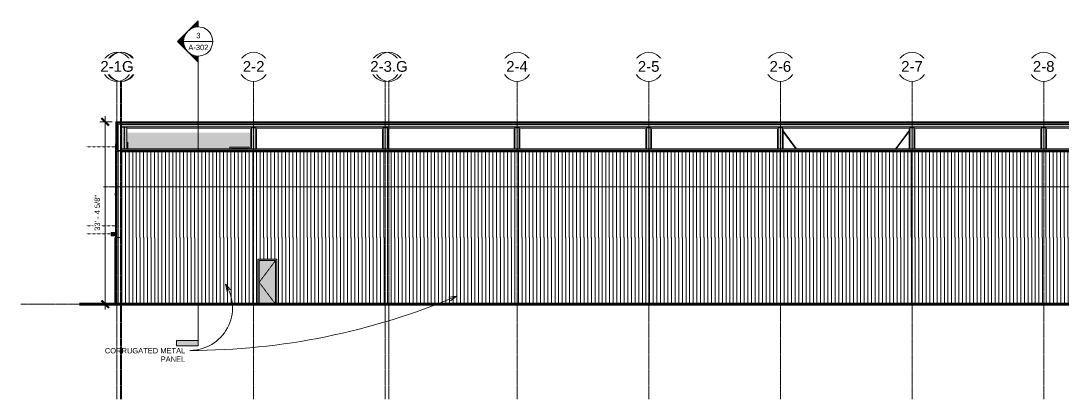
# Model space of a CAD drawing. Header units: inches. Extents: x 20426 to 36845, y -248 to 750.
# Drawn here: x 32132 to 34421, y -209 to 622 of the extents above; entities that cross this region are included whole.
import ezdxf

# ---------------------------------------------------------------- set-up
doc = ezdxf.new("R2010")
doc.units = ezdxf.units.IN
doc.header["$MEASUREMENT"] = 0
for name, pattern in [('Dash', [0.25, 0.125, -0.125]), ('Dash 1_16_', [0.12499999999999999, 0.06249999999999999, -0.06249999999999999]), ('Grid Line 1_2_', [0.8749999999999999, 0.4999999999999999, -0.125, 0.125, -0.125]), ('Grid Line 1_2__2_', [0.8749999999999999, 0.4999999999999999, -0.125, 0.125, -0.125]), ('Hidden 1_8_', [0.1875, 0.125, -0.06249999999999999])]:
    doc.linetypes.add(name, pattern=pattern)
for name, color, linetype, lineweight in [('A-ANNO-DIMS', 211, 'Continuous', 9), ('A-ANNO-DIMS-128', 211, 'Continuous', 9), ('A-CLNG', 13, 'Continuous', 13), ('A-DETL', 90, 'Continuous', 9), ('A-DOOR', 31, 'Continuous', 13), ('A-DOOR-FRAM', 31, 'Continuous', 9), ('A-FLOR-LEVL', 51, 'Continuous', 9), ('A-GLAZ-CWMG', 51, 'Continuous', 9), ('A-ROOF', 132, 'Continuous', 13), ('A-ROOF-OTLN', 132, 'Continuous', 9), ('A-WALL', 113, 'Continuous', 13), ('A-WALL-PATT', 111, 'Continuous', 13), ('C-TOPO', 7, 'Continuous', 9), ('G-ANNO-SYMB', 111, 'Continuous', 9), ('G-ANNO-TEXT', 231, 'Continuous', 9), ('I-WALL', 2, 'Continuous', 13), ('L-SITE-WALL', 31, 'Continuous', 13), ('S-BEAM', 12, 'Continuous', 9), ('S-COLS', 52, 'Continuous', 9), ('S-GRID', 1, 'Continuous', 9), ('S-GRID-IDEN', 1, 'Continuous', 9)]:
    doc.layers.add(name, color=color, linetype=linetype, lineweight=lineweight)
doc.styles.add('Arial', font='arial.ttf', dxfattribs={"height": 15.73652694610777})
doc.styles.add('Arial_1', font='arial.ttf', dxfattribs={"height": 23.60479041916165})
doc.styles.add('Arial_2', font='arial.ttf', dxfattribs={"height": 11.80239520958083})
doc.dimstyles.new('Linear_-_3_32__Arial', dxfattribs={"dimscale": 12, "dimtxt": 12, "dimasz": 1.333333333333333, "dimexe": 1, "dimexo": 0.6666666666666667, "dimgap": 0.6666666666666666, "dimtad": 1, "dimdec": 4, "dimrnd": 0.0625, "dimzin": 1, "dimdsep": 46, "dimlunit": 4, "dimtxsty": 'Arial_2', "dimblk1": 'OBLIQUE', "dimblk2": 'OBLIQUE', "dimsah": 1, "dimcen": 0.09, "dimdle": 1, "dimazin": 0, "dimtfac": 1, "dimtdec": 4, "dimtix": 1, "dimtmove": 0, "dimatfit": 3, "dimfxl": 1, "dimtvp": 1, "dimtfill": 1, "dimfrac": 2, "dimtolj": 1, "dimtzin": 0, "dimarcsym": 2})
pattern_1 = [(90, (-84902.284, 0), (-8, 4.898587196589413e-16), [])]

# ---------------------------------------------------------------- blocks, each defined once
blk = doc.blocks.new('Level - Level Head - Circle-2773-Elevation - North')
at = {"layer": 'A-FLOR-LEVL'}
h = blk.add_hatch(color=256, dxfattribs=at)
edge = h.paths.add_edge_path(flags=0)
edge.add_line((-21795.45903089392, 4.830187748665108e-14), (-21811.45903089392, 4.8301877486651e-14))
edge.add_arc((-21795.45903089392, -9.9202480670584e-16), 15.99999999999997, 90.00000000000028, 180.0000000000003, ccw=False)
edge.add_line((-21795.45903089392, 15.99999999999999), (-21795.45903089392, 4.796163466380676e-14))
h = blk.add_hatch(color=256, dxfattribs=at)
edge = h.paths.add_edge_path(flags=0)
edge.add_line((-21795.45903089392, -15.99999999999999), (-21795.45903089392, -7.105427357601002e-14))
edge.add_line((-21795.45903089392, -7.19424519957101e-14), (-21779.45903089392, -7.19424519957101e-14))
edge.add_arc((-21795.45903089392, 0), 15.99999999999998, 269.99999999999994, 359.9999999999998, ccw=False)
at = {"layer": 'A-FLOR-LEVL', "color": 250}
blk.add_circle((-21795.45903089392, 0), 16, dxfattribs=at)
blk = doc.blocks.new('Locker Rooms and Restrooms_rvt-4-Elevation - North')
at = {"layer": 'A-FLOR-LEVL', "insert": (-21826.59262521911, 19.89153892956541), "char_height": 15.73652694610777, "width": 84.67199999999993, "attachment_point": 3, "line_spacing_factor": 0.9385317878468563, "style": 'Arial', "bg_fill": 3, "box_fill_scale": 1.25, "bg_fill_color": 0, "bg_fill_transparency": 0}
blk.add_mtext('Level 1', dxfattribs=at)
at = {"layer": 'A-FLOR-LEVL', "insert": (-21825.80866622772, -4.150170506727912), "char_height": 15.73652694610777, "width": 66.62399999999994, "attachment_point": 3, "line_spacing_factor": 0.9385317878468563, "style": 'Arial', "bg_fill": 3, "box_fill_scale": 1.25, "bg_fill_color": 0, "bg_fill_transparency": 0}
blk.add_mtext('0\' - 0"', dxfattribs=at)
at = {"layer": 'A-FLOR-LEVL', "linetype": 'Grid Line 1_2__2_'}
blk.add_line((-26492.82365464565, 0), (-21811.45903089392, 0), dxfattribs=at)
at = {"color": 10, "lineweight": 5}
blk.add_blockref('Level - Level Head - Circle-2773-Elevation - North', (0, 0), dxfattribs=at)
blk = doc.blocks.new('Girt_C - 8_D-1253504-Elevation - North')
at = {"layer": 'S-BEAM'}
for points in [[(-26271.3902253536, 389.6742519199256), (-22783.87110035359, 389.6742519199254), (-22783.87110035359, 394.6134589171821), (-26271.3902253536, 394.6134589171823)], [(-22783.87110035359, 389.4867519199254), (-22783.87110035359, 389.6741579425932), (-24705.03963080031, 389.6742519199256), (-26271.3902253536, 389.6742519199256), (-26271.3902253536, 389.4867519199256), (-22787.05213080032, 389.4867519199254)]]:
    blk.add_hatch(color=256, dxfattribs=at).paths.add_polyline_path(points, flags=0)
blk.add_line((-26271.3902253536, 389.4867519199256), (-22783.87110035359, 389.4867519199254), dxfattribs=at)
blk = doc.blocks.new('Rectangular Mullion - Profile_Polycarbonate_Upper and left-1149837-Elevation - North')
at = {"layer": 'A-GLAZ-CWMG'}
for points in [[(-22787.05213080032, 395.4014589171825), (-22783.87110035359, 395.4014589171825), (-22783.87110035359, 398.2354589171825), (-26280.2682253536, 398.2354589171825), (-26280.2682253536, 395.4014589171825), (-22804.33129746698, 395.4014589171825)], [(-22787.05213080032, 394.8634589171824), (-22783.87110035359, 394.8634589171824), (-22783.87110035359, 395.4014589171825), (-26271.3902253536, 395.4014589171825), (-26271.3902253536, 394.8634589171824), (-22804.33129746698, 394.8634589171824)], [(-22783.87110035359, 394.6134589171823), (-22783.87110035359, 394.8634589171824), (-26271.3902253536, 394.8634589171824), (-26271.3902253536, 394.6134589171823), (-22787.05213080032, 394.6134589171823)]]:
    blk.add_hatch(color=256, dxfattribs=at).paths.add_polyline_path(points, flags=0)
for p, q in [((-26280.2682253536, 395.4014589171817), (-26280.2682253536, 398.2354589171818)), ((-26280.2682253536, 398.2354589171818), (-22783.87110035359, 398.2354589171818)), ((-26280.2682253536, 395.4014589171817), (-22783.87110035359, 395.4014589171817)), ((-26271.3902253536, 394.8634589171818), (-22783.87110035359, 394.8634589171818)), ((-26271.3902253536, 394.6134589171818), (-22783.87110035359, 394.6134589171818)), ((-22783.87110035359, 398.2354589171818), (-22783.87110035359, 395.4014589171817)), ((-22783.87110035359, 394.8634589171818), (-22783.87110035359, 394.6134589171818))]:
    blk.add_line(p, q, dxfattribs=at)
blk = doc.blocks.new('Rectangular Mullion - Profile_Polycarbonate_Lower-1149838-Elevation - North')
at = {"layer": 'A-GLAZ-CWMG'}
for points in [[(-22787.05213080032, 336.187858960872), (-22783.87110035359, 336.187858960872), (-22783.87110035359, 337.6438589608723), (-26280.2682253536, 337.6438589608723), (-26280.2682253536, 336.187858960872), (-22795.69171413365, 336.187858960872)], [(-22787.05213080032, 338.1818589608717), (-22783.87110035359, 338.1818589608717), (-22783.87110035359, 338.4318589608721), (-26271.39022535361, 338.4318589608721), (-26271.39022535361, 338.1818589608717), (-22795.69171413365, 338.1818589608717)], [(-22787.05213080032, 337.6438589608723), (-22783.87110035359, 337.6438589608723), (-22783.87110035359, 338.1818589608717), (-26271.39022535361, 338.1818589608717), (-26271.39022535361, 337.6438589608723), (-22795.69171413365, 337.6438589608723)]]:
    blk.add_hatch(color=256, dxfattribs=at).paths.add_polyline_path(points, flags=0)
for p, q in [((-26280.2682253536, 336.1878589608713), (-26280.2682253536, 337.6438589608713)), ((-22783.87110035359, 337.6438589608713), (-26280.2682253536, 337.6438589608713)), ((-22783.87110035359, 336.1878589608713), (-26280.2682253536, 336.1878589608713)), ((-22783.87110035359, 338.4318589608713), (-26271.3902253536, 338.4318589608713)), ((-22783.87110035359, 338.1818589608713), (-26271.3902253536, 338.1818589608713)), ((-22783.87110035359, 338.4318589608713), (-22783.87110035359, 338.1818589608713)), ((-22783.87110035359, 337.6438589608713), (-22783.87110035359, 336.1878589608713))]:
    blk.add_line(p, q, dxfattribs=at)
blk = doc.blocks.new('Rectangular Mullion - Profile_Polycarbonate_right-1189993-Elevation - North')
at = {"layer": 'A-GLAZ-CWMG'}
blk.add_hatch(color=256, dxfattribs=at).paths.add_polyline_path([(-26281.0562253536, 336.1878589608719), (-26281.0562253536, 398.2354589171825), (-26283.8902253536, 398.2354589171825), (-26283.8902253536, 336.1878589608719)], flags=0)
for p, q in [((-26283.8902253536, 398.2354589171818), (-26281.0562253536, 398.2354589171818)), ((-26283.8902253536, 336.1878589608713), (-26283.8902253536, 398.2354589171818)), ((-26281.0562253536, 336.1878589608713), (-26281.0562253536, 398.2354589171818)), ((-26281.0562253536, 336.1878589608713), (-26283.8902253536, 336.1878589608713))]:
    blk.add_line(p, q, dxfattribs=at)
blk = doc.blocks.new('Rectangular Mullion - Exterior 2_ x 4_5_-1135294-Elevation - North')
at = {"layer": 'A-GLAZ-CWMG'}
blk.add_hatch(color=256, dxfattribs=at).paths.add_polyline_path([(-26286.01522535375, 0), (-26284.87510035347, 0), (-26284.87510035347, 2.000000000000227), (-26286.01522535375, 2.000000000000227)], flags=0)
for p, q in [((-26284.87510035347, 2), (-26286.01522535375, 2)), ((-26286.01522535375, 2), (-26286.01522535375, 0))]:
    blk.add_line(p, q, dxfattribs=at)
blk = doc.blocks.new('Rectangular Mullion - Exterior 2_ x 4_5_-1142341-Elevation - North')
at = {"layer": 'A-GLAZ-CWMG'}
blk.add_hatch(color=256, dxfattribs=at).paths.add_polyline_path([(-26286.01522535375, 96.99999999999999), (-26284.87510035347, 96.99999999999999), (-26284.87510035347, 143.5), (-26286.01522535375, 143.5), (-26286.01522535375, 115.5513681408868)], flags=0)
for p, q in [((-26286.01522535375, 143.5), (-26284.87510035347, 143.5)), ((-26286.01522535375, 96.99999999999999), (-26286.01522535375, 143.5))]:
    blk.add_line(p, q, dxfattribs=at)
blk = doc.blocks.new('Rectangular Mullion - Exterior 2_ x 4_5_-1142342-Elevation - North')
at = {"layer": 'A-GLAZ-CWMG'}
blk.add_hatch(color=256, dxfattribs=at).paths.add_polyline_path([(-26284.87510035347, 1.999999999999438), (-26284.87510035347, 96.99999999999999), (-26286.01522535375, 96.99999999999999), (-26286.01522535375, 1.999999999999438)], flags=0)
for p, q in [((-26286.01522535375, 2.000000000000003), (-26286.01522535375, 96.99999999999999)), ((-26284.87510035347, 2.000000000000003), (-26286.01522535375, 2.000000000000003))]:
    blk.add_line(p, q, dxfattribs=at)
blk = doc.blocks.new('Rectangular Mullion - Exterior 2_ x 4_5_-1135297-Elevation - North')
at = {"layer": 'A-GLAZ-CWMG'}
blk.add_hatch(color=256, dxfattribs=at).paths.add_polyline_path([(-26286.01522535375, 143.4999999999997), (-26284.87510035347, 143.4999999999997), (-26284.87510035347, 145.5), (-26286.01522535375, 145.5), (-26286.01522535375, 144.8443681408871)], flags=0)
for p, q in [((-26284.87510035347, 145.5), (-26286.01522535375, 145.5)), ((-26286.01522535375, 145.5), (-26286.01522535375, 143.5)), ((-26286.01522535375, 143.5), (-26284.87510035347, 143.5))]:
    blk.add_line(p, q, dxfattribs=at)
blk = doc.blocks.new('Single-Flush - 36_ x 84_-1318930-Elevation - North')
at = {"layer": 'A-DOOR'}
blk.add_hatch(color=256, dxfattribs=at).paths.add_polyline_path([(-25994.47649402129, 341.5445907073606), (-25994.02108472865, 341.5445907073606), (-25994.02108472865, 342.0000000000006), (-26030.02108472865, 342.0000000000006), (-26030.02108472865, 341.5445907073606), (-26000.97713080032, 341.5445907073606)], flags=0)
at = {"layer": 'A-DOOR-FRAM', "lineweight": 13}
blk.add_hatch(color=256, dxfattribs=at).paths.add_polyline_path([(-25991.02108472865, 341.5445907073606), (-25991.02108472865, 345.0000000000003), (-26033.02108472865, 345.0000000000003), (-26033.02108472865, 341.5445907073606), (-26030.02108472865, 341.5445907073606), (-26030.02108472865, 342.0000000000006), (-25994.02108472865, 342.0000000000006), (-25994.00482011105, 341.5445907073606)], flags=0)
at = {"layer": 'A-DOOR', "linetype": 'Dash 1_16_', "lineweight": 9}
blk.add_line((-26030.02108472865, 341.9999999999999), (-26029.63073390638, 341.5445907073595), dxfattribs=at)
at = {"layer": 'A-DOOR-FRAM'}
for p, q in [((-26033.02108472865, 344.9999999999999), (-26033.02108472865, 341.5445907073596)), ((-25991.02108472865, 344.9999999999999), (-26033.02108472865, 344.9999999999999)), ((-25991.02108472865, 341.5445907073596), (-25991.02108472865, 344.9999999999999)), ((-26030.02108472865, 341.5445907073595), (-26030.02108472865, 342.0000000000001)), ((-26030.02108472865, 342.0000000000001), (-25994.02108472865, 342.0000000000001)), ((-25994.02108472865, 342.0000000000001), (-25994.02108472865, 341.5445907073595))]:
    blk.add_line(p, q, dxfattribs=at)
blk = doc.blocks.new('Rectangular Mullion - Profile_Polycarbonate_right-1189761-Elevation - North')
at = {"layer": 'A-GLAZ-CWMG'}
blk.add_hatch(color=256, dxfattribs=at).paths.add_polyline_path([(-26283.89022535361, 8.526512829121201e-14), (-26283.89022535363, 352.2636612649248), (-26284.87510035347, 352.2636612649248), (-26284.87510035347, 8.526512829121201e-14)], flags=0)
for p in [(-26283.89022535362, 352.2636612649241), (-26284.87510035347, 0)]:
    blk.add_line(p, (-26284.87510035347, 352.2636612649241), dxfattribs=at)
blk = doc.blocks.new('columns and girder2 - one-1334686-Elevation - North')
at = {"layer": 'S-BEAM'}
for points in [[(-25686.39022535361, 341.5445907073604), (-25686.39022535361, 389.2887182207725), (-25696.39022535361, 389.2887182207728), (-25696.39022535361, 341.5445907073604), (-25689.95213080032, 341.5445907073604)], [(-25689.95213080032, 387.5628242584764), (-25686.39022535361, 387.5628242584764), (-25686.39022535361, 389.0631507943086), (-25696.39022535361, 389.063150794309), (-25696.39022535361, 387.5628242584764)]]:
    blk.add_hatch(color=256, dxfattribs=at).paths.add_polyline_path(points, flags=0)
h = blk.add_hatch(color=256, dxfattribs=at)
h.paths.add_polyline_path([(-25696.39022535361, 341.5445907073604), (-25696.39022535361, 384.5820238288476), (-25697.39022535361, 384.5820238288476), (-25697.39022535361, 341.5445907073604)], flags=0)
h.paths.add_polyline_path([(-25686.3902253536, 341.5445907073604), (-25685.39022535361, 341.5445907073604), (-25685.39022535361, 384.5820238288476), (-25686.3902253536, 384.5820238288476), (-25686.3902253536, 349.8953681408872)], flags=0)
for p, q in [((-25686.3902253536, 389.2887182207721), (-25696.39022535361, 389.2887182207723)), ((-25696.39022535361, 389.2887182207723), (-25696.39022535361, 341.5445907073595)), ((-25686.3902253536, 389.2887182207721), (-25686.3902253536, 341.5445907073597)), ((-25697.39022535361, 341.5445907073596), (-25697.39022535361, 384.5820238288469)), ((-25696.39022535361, 387.5628242584763), (-25696.39022535361, 389.0631507943083)), ((-25686.39022535361, 389.0631507943082), (-25696.39022535361, 389.0631507943083)), ((-25696.39022535361, 387.5628242584763), (-25686.39022535361, 387.5628242584762)), ((-25686.39022535361, 389.0631507943082), (-25686.39022535361, 387.5628242584762)), ((-25685.39022535361, 384.5820238288468), (-25685.39022535361, 341.5445907073595))]:
    blk.add_line(p, q, dxfattribs=at)
blk = doc.blocks.new('columns and girder2 - one-V79-Elevation - North')
at = {"layer": 'S-BEAM'}
for points in [[(-24817.89022535361, 341.5445907073604), (-24817.89022535361, 389.2887182207725), (-24827.89022535361, 389.2887182207725), (-24827.89022535361, 341.5445907073604), (-24825.99379746699, 341.5445907073604)], [(-24817.89022535361, 387.5628242584761), (-24817.89022535361, 389.0631507943079), (-24827.89022535361, 389.0631507943079), (-24827.89022535361, 387.5628242584764), (-24825.99379746699, 387.5628242584764)]]:
    blk.add_hatch(color=256, dxfattribs=at).paths.add_polyline_path(points, flags=0)
h = blk.add_hatch(color=256, dxfattribs=at)
h.paths.add_polyline_path([(-24827.89022535361, 341.5445907073604), (-24827.89022535361, 384.5820238288476), (-24828.89022535361, 384.5820238288476), (-24828.89022535361, 341.5445907073604)], flags=0)
h.paths.add_polyline_path([(-24817.8902253536, 341.5445907073604), (-24816.89022535361, 341.5445907073604), (-24816.89022535361, 379.7438909966415), (-24817.8902253536, 381.0878008968102), (-24817.8902253536, 349.8953681408872)], flags=0)
h.paths.add_polyline_path([(-24816.89022535361, 381.4187480864457), (-24816.89022535361, 384.5820238288476), (-24817.8902253536, 384.5820238288476), (-24817.8902253536, 382.7626665164672), (-24817.35421413365, 382.0423111592693)], flags=0)
for p, q in [((-24817.8902253536, 389.2887182207718), (-24827.89022535361, 389.288718220772)), ((-24827.89022535361, 389.288718220772), (-24827.89022535361, 341.5445907073596)), ((-24817.8902253536, 389.2887182207718), (-24817.8902253536, 341.5445907073595)), ((-24828.89022535361, 341.5445907073597), (-24828.89022535361, 384.5820238288471)), ((-24827.89022535361, 387.5628242584759), (-24827.89022535361, 389.0631507943079)), ((-24817.89022535361, 389.0631507943078), (-24827.89022535361, 389.0631507943079)), ((-24827.89022535361, 387.5628242584759), (-24817.89022535361, 387.5628242584758)), ((-24817.89022535361, 389.0631507943078), (-24817.89022535361, 387.5628242584758)), ((-24816.89022535361, 384.5820238288475), (-24816.89022535361, 381.4166520163866)), ((-24816.89022535361, 379.7438909966417), (-24816.89022535361, 341.5445907073596))]:
    blk.add_line(p, q, dxfattribs=at)
blk = doc.blocks.new('columns and girder2 - one-V80-Elevation - North')
at = {"layer": 'S-BEAM'}
for points in [[(-24528.3902253536, 341.5445907073604), (-24528.3902253536, 389.2887182207725), (-24538.3902253536, 389.2887182207725), (-24538.3902253536, 341.5445907073604), (-24532.24796413365, 341.5445907073604)], [(-24532.24796413365, 387.5628242584761), (-24528.3902253536, 387.5628242584761), (-24528.3902253536, 389.0631507943079), (-24538.3902253536, 389.0631507943079), (-24538.3902253536, 387.5628242584764)]]:
    blk.add_hatch(color=256, dxfattribs=at).paths.add_polyline_path(points, flags=0)
h = blk.add_hatch(color=256, dxfattribs=at)
h.paths.add_polyline_path([(-24538.3902253536, 341.5445907073604), (-24538.3902253536, 381.5061210007775), (-24539.39022535361, 380.1622058860009), (-24539.39022535361, 341.5445907073604)], flags=0)
h.paths.add_polyline_path([(-24528.3902253536, 341.5445907073604), (-24527.39022535361, 341.5445907073604), (-24527.39022535361, 384.5820238288476), (-24528.3902253536, 384.5820238288476), (-24528.3902253536, 349.8953681408872)], flags=0)
h.paths.add_polyline_path([(-24539.39022535361, 381.8371249598099), (-24538.3902253536, 383.1810381752283), (-24538.3902253536, 384.5820238288469), (-24539.39022535361, 384.5820238288469), (-24539.39022535361, 382.7378017232178)], flags=0)
for p, q in [((-24528.3902253536, 389.2887182207718), (-24538.3902253536, 389.288718220772)), ((-24538.3902253536, 389.288718220772), (-24538.3902253536, 341.5445907073596)), ((-24528.3902253536, 389.2887182207718), (-24528.3902253536, 341.5445907073598)), ((-24539.39022535361, 381.8371249598097), (-24539.39022535361, 384.5820238288469)), ((-24539.39022535361, 341.5445907073597), (-24539.39022535361, 380.163979034348)), ((-24538.3902253536, 387.5628242584759), (-24538.3902253536, 389.0631507943079)), ((-24528.3902253536, 389.0631507943078), (-24538.3902253536, 389.0631507943079)), ((-24538.3902253536, 387.5628242584759), (-24528.3902253536, 387.5628242584758)), ((-24528.3902253536, 389.0631507943078), (-24528.3902253536, 387.5628242584758)), ((-24527.39022535361, 384.5820238288475), (-24527.39022535361, 341.54459070736))]:
    blk.add_line(p, q, dxfattribs=at)
blk = doc.blocks.new('Single-Flush - 36_ x 96_-1048073-Elevation - North')
at = {"layer": 'A-DOOR'}
blk.add_hatch(color=256, dxfattribs=at).paths.add_polyline_path([(-25968.76522535359, 0), (-25932.76522535359, 0), (-25932.76522535359, 95.99999999999999), (-25968.76522535359, 95.99999999999999), (-25968.76522535359, 60.0000000000034)], flags=0)
at = {"layer": 'A-DOOR-FRAM', "lineweight": 13}
blk.add_hatch(color=256, dxfattribs=at).paths.add_polyline_path([(-25971.76522535359, 0), (-25968.76522535359, 0), (-25968.76522535359, 96.00000000000033), (-25932.76522535359, 96.00000000000033), (-25932.76522535359, 0), (-25929.76522535359, 0), (-25929.76522535359, 98.99999999999999), (-25971.76522535359, 98.99999999999999), (-25971.76522535359, 76.49403480755358)], flags=0)
at = {"layer": 'A-DOOR', "linetype": 'Dash 1_16_', "lineweight": 9}
for p in [(-25932.76522535359, 95.99999999999997), (-25932.76522535359, -1.773666454062932e-15)]:
    blk.add_line(p, (-25968.76522535359, 47.99999999999998), dxfattribs=at)
at = {"layer": 'A-DOOR-FRAM'}
for p, q in [((-25929.76522535359, 98.99999999999994), (-25971.76522535359, 98.99999999999994)), ((-25971.76522535359, 98.99999999999994), (-25971.76522535359, 0)), ((-25968.76522535359, 0), (-25968.76522535359, 96.00000000000007)), ((-25968.76522535359, 96.00000000000007), (-25932.76522535359, 96.00000000000007)), ((-25932.76522535359, 96.00000000000007), (-25932.76522535359, 0)), ((-25929.76522535359, 0), (-25929.76522535359, 98.99999999999994))]:
    blk.add_line(p, q, dxfattribs=at)
blk = doc.blocks.new('Girt_Z - 10_D-V83-Elevation - North')
at = {"layer": 'S-BEAM'}
for points in [[(-22795.69171413365, 341.460804596394), (-22795.36413637889, 341.460804596394), (-22795.36413637889, 341.54459070736), (-26271.39022535361, 341.5445907073598), (-26271.39022535361, 341.4608045963942), (-22804.33129746698, 341.460804596394)], [(-24566.80629746698, 341.0114975999842), (-22795.36413637889, 341.0114975999847), (-22795.36413637889, 341.460804596394), (-26271.39022535361, 341.4608045963942), (-26271.39022535361, 341.0114975999842), (-24584.08546413365, 341.0114975999842)], [(-26271.39022535361, 338.4318589608716), (-22795.36413637889, 338.4318589608715), (-22795.36413637889, 341.0114975999847), (-26271.39022535361, 341.0114975999842), (-26271.39022535361, 340.1310348075539)], [(-24566.80629746698, 335.0000000000002), (-22795.3641363789, 334.9999999999999), (-22795.3641363789, 336.1878589608717), (-26271.3902253536, 336.1878589608718), (-26271.3902253536, 335.0000000000001), (-24584.08546413364, 335.0000000000002)]]:
    blk.add_hatch(color=256, dxfattribs=at).paths.add_polyline_path(points, flags=0)
for p, q in [((-22795.3641363789, 341.54459070736), (-26271.3902253536, 341.5445907073598)), ((-22795.3641363789, 341.4608045963939), (-26271.3902253536, 341.4608045963938)), ((-22795.36413637889, 341.0114975999845), (-26271.3902253536, 341.0114975999844)), ((-22795.3641363789, 341.54459070736), (-22795.3641363789, 341.4608045963939)), ((-22795.3641363789, 341.4608045963939), (-22795.36413637889, 341.0114975999845)), ((-22795.36413637889, 341.0114975999845), (-22795.36413637889, 338.4318589608716)), ((-22795.3641363789, 336.1878589608717), (-22795.3641363789, 335.0000000000003))]:
    blk.add_line(p, q, dxfattribs=at)
blk = doc.blocks.new('Girt_C - 8_D-1253533-Elevation - North')
at = {"layer": 'S-BEAM'}
blk.add_line((-26281.44491285344, 389.6572768908853), (-26281.44491285344, 389.3382514314723), dxfattribs=at)
blk = doc.blocks.new('Round Bar - 1_-1262143-Elevation - North')
at = {"layer": 'S-BEAM'}
for points in [[(-24569.28735803685, 341.5445907073623), (-24568.73811396696, 341.544590707362), (-24538.3902253536, 382.3424423890461), (-24538.3902253536, 383.1810381752294), (-24569.33338319279, 341.5445907073622), (-24569.29812397855, 341.544590707362)], [(-24568.12538485447, 341.5445907073619), (-24538.3902253536, 381.562683500264), (-24538.3902253536, 382.329548095521), (-24568.6668704553, 341.544590707362), (-24568.13293159391, 341.5445907073622)]]:
    blk.add_hatch(color=256, dxfattribs=at).paths.add_polyline_path(points, flags=0)
for p, q in [((-24538.3902253536, 383.1811516498352), (-24569.37178803367, 341.5445907073614)), ((-24568.12532199777, 341.5445907073614), (-24538.3902253536, 381.5060082878676))]:
    blk.add_line(p, q, dxfattribs=at)
blk = doc.blocks.new('Round Bar - 1_-1262172-Elevation - North')
at = {"layer": 'S-BEAM'}
for points in [[(-24787.22015275987, 341.5445907073611), (-24817.89022535361, 382.7008522493709), (-24817.8902253536, 381.9112001230717), (-24787.78192306006, 341.5445907073618), (-24787.22997468236, 341.5445907073617)], [(-24788.38940256013, 341.5445907073617), (-24787.85362743374, 341.5445907073617), (-24817.8902253536, 381.8974841947787), (-24817.8902253536, 381.0878008968114), (-24788.39897057781, 341.5445907073617)]]:
    blk.add_hatch(color=256, dxfattribs=at).paths.add_polyline_path(points, flags=0)
for p, q in [((-24787.21995336702, 341.5445907073612), (-24817.89022535361, 382.7628036773798)), ((-24817.89022535361, 381.0876603154142), (-24788.46641940294, 341.5445907073615))]:
    blk.add_line(p, q, dxfattribs=at)
blk = doc.blocks.new('W-Wide Flange-Column - B1_I-1279778-Elevation - North')
at = {"layer": 'S-COLS', "linetype": 'Hidden 1_8_'}
for p, q in [((-26265.54647535337, 388.6152271536218), (-26265.54647535337, 341.5445907073596)), ((-26265.23397535337, 341.5445907073596), (-26265.23397535337, 388.6152271536218))]:
    blk.add_line(p, q, dxfattribs=at)
blk = doc.blocks.new('Grid - Grid Head - Circle-14747-Elevation - North')
at = {"layer": 'S-GRID-IDEN'}
blk.add_circle((-23085.89022535335, 521.4930141065113), 32, dxfattribs=at)
blk = doc.blocks.new('Section - 3_32_ x 3_8_-18514-Elevation - North')
at = {"layer": 'G-ANNO-SYMB'}
blk.add_hatch(color=256, dxfattribs=at).paths.add_polyline_path([(-24196.83531034084, -79.66080684492701), (-24148.83531034084, -79.66080684492745), (-24148.83531034084, -91.66080684492744), (-24196.83531034084, -91.660806844927)], flags=0)
for p, q in [((-24196.83531034084, -79.66080684492701), (-24196.83531034084, -91.660806844927)), ((-24148.83531034084, -79.66080684492745), (-24196.83531034084, -79.66080684492701)), ((-24148.83531034084, -91.66080684492744), (-24148.83531034084, -79.66080684492745)), ((-24196.83531034084, -91.660806844927), (-24148.83531034084, -91.66080684492744))]:
    blk.add_line(p, q, dxfattribs=at)
blk = doc.blocks.new('Section - Section Head - Filled-1526-Elevation - North')
at = {"layer": 'G-ANNO-SYMB'}
h = blk.add_hatch(color=256, dxfattribs=at)
edge = h.paths.add_edge_path(flags=0)
edge.add_arc((-24148.83531034084, 577.1570754422743), 32.04164745461809, 89.99999999999989, 132.0783950246204, ccw=False)
edge.add_line((-24148.83531034084, 609.1987228968924), (-24148.83531034084, 622.4119094382131))
edge.add_line((-24148.83531034084, 622.4119094382131), (-24170.30791748303, 600.9393022960306))
h = blk.add_hatch(color=256, dxfattribs=at)
edge = h.paths.add_edge_path(flags=0)
edge.add_line((-24171.46272733882, 599.7844924402436), (-24194.09014433678, 577.1570754422743))
edge.add_line((-24194.09014433678, 577.1570754422743), (-24180.83531034085, 577.1570754422743))
edge.add_arc((-24148.83531034084, 577.1570754422739), 32.0000000000054, 135.0000000000002, 179.9999999999997, ccw=False)
h = blk.add_hatch(color=256, dxfattribs=at)
edge = h.paths.add_edge_path(flags=0)
edge.add_arc((-24148.83531034084, 577.1570754422743), 32.00000000000011, 180.0000000000003, 224.9999999999985, ccw=False)
edge.add_line((-24180.83531034085, 577.1570754422743), (-24194.09014433678, 577.1570754422743))
edge.add_line((-24194.09014433678, 577.1570754422743), (-24171.46272733882, 554.5296584443048))
h = blk.add_hatch(color=256, dxfattribs=at)
edge = h.paths.add_edge_path(flags=0)
edge.add_line((-24170.30791748303, 553.3748485885178), (-24148.83531034084, 531.902241446335))
edge.add_line((-24148.83531034084, 531.902241446335), (-24148.83531034084, 545.1154279876557))
edge.add_arc((-24148.83531034084, 577.157075442274), 32.04164745461582, 227.9216049753741, 270, ccw=False)
for p, q in [((-24194.09014433678, 577.1570754422743), (-24148.83531034084, 622.4119094382131)), ((-24170.30791748303, 600.9393022960306), (-24148.83531034084, 622.4119094382131)), ((-24148.83531034084, 609.1570754422742), (-24148.83531034084, 622.4119094382131)), ((-24148.83531034084, 622.4119094382131), (-24148.83531034084, 609.1987228968924)), ((-24194.09014433678, 577.1570754422743), (-24171.46272733882, 599.7844924402436)), ((-24194.09014433678, 577.1570754422743), (-24148.83531034084, 531.9022414463352)), ((-24180.83531034085, 577.1570754422743), (-24194.09014433678, 577.1570754422743)), ((-24171.46272733882, 554.5296584443048), (-24194.09014433678, 577.1570754422743)), ((-24194.09014433678, 577.1570754422743), (-24180.83531034085, 577.1570754422743)), ((-24148.83531034084, 531.902241446335), (-24170.30791748303, 553.3748485885178)), ((-24148.83531034084, 545.1570754422742), (-24148.83531034084, 531.9022414463352)), ((-24148.83531034084, 545.1154279876557), (-24148.83531034084, 531.902241446335))]:
    blk.add_line(p, q, dxfattribs=at)
for centre, radius, start, end in [((-24148.83531034084, 577.1570754422742), 32, 89.9999999999999, 269.9999999999995), ((-24148.83531034084, 577.1570754422739), 32.0000000000054, 134.9999999999999, 179.9999999999994), ((-24148.83531034084, 577.1570754422743), 32.04164745461809, 89.99999999999959, 132.07839502462), ((-24148.83531034084, 577.1570754422742), 32, 269.9999999999996, 90), ((-24148.83531034084, 577.1570754422743), 32.00000000000011, 179.9999999999999, 224.9999999999981), ((-24148.83531034084, 577.157075442274), 32.04164745461582, 227.9216049753737, 269.9999999999996)]:
    blk.add_arc(centre, radius, start, end, dxfattribs=at)
blk = doc.blocks.new('DIMBLOCK6-Elevation - North')
at = {"layer": 'A-ANNO-DIMS-128'}
for p, q in [((32317.27330124733, -12), (32317.27330124733, 412.6497643039023)), ((32332.75399825788, 400.6497643039023), (32305.27330124733, 400.6497643039023)), ((32317.27330124733, 400.6497643039023), (32332.75399825788, 400.6497643039023)), ((32313.95959274834, 0), (32329.27330124733, 0)), ((32317.27330124733, 0), (32313.95959274834, 0))]:
    blk.add_line(p, q, dxfattribs=at)
at = {"layer": 'A-ANNO-DIMS-128', "lineweight": 50}
for p, q in [((32317.27330124733, 400.6497643039023), (32309.27330124733, 408.6497643039023)), ((32317.27330124733, 400.6497643039023), (32325.27330124733, 392.6497643039023)), ((32317.27330124733, 0), (32309.27330124733, 8.000000000000005)), ((32317.27330124733, 0), (32325.27330124733, -8.000000000000005))]:
    blk.add_line(p, q, dxfattribs=at)
at = {"layer": 'A-ANNO-DIMS-128', "color": 0, "insert": (32293.96321373006, 161.1864206134896), "char_height": 11.80239520958084, "width": 93.93230769230769, "attachment_point": 1, "rotation": 90, "line_spacing_factor": 0.9385317878468563, "style": 'Arial_2', "bg_fill": 3, "box_fill_scale": 1.25, "bg_fill_color": 0, "bg_fill_transparency": 0}
blk.add_mtext('33\' - 4 5/8"', dxfattribs=at)
blk = doc.blocks.new('_Oblique')
at = {"color": 0, "linetype": 'ByBlock', "lineweight": -2}
blk.add_line((-0.5, -0.5), (0.5, 0.5), dxfattribs=at)

msp = doc.modelspace()

# ---------------------------------------------------------------- hatches: boundary and pattern name
at = {"layer": 'A-ROOF', "lineweight": 5}
for points in [[(34126.95459281118, 398.6480289456586), (35846.50499825791, 398.6480289456586), (35846.50499825791, 400.6497643039031), (32340.75399825787, 400.6497643039031), (32340.75399825787, 398.6480289456586), (34057.83792614451, 398.6480289456586)], [(32339.76912325803, 155.3281216114061), (32339.76912325803, 157.3298569696468), (32330.25399824903, 157.3298569696441), (32330.25399824903, 155.3281216114061)], [(32339.76912325803, 151.7265591114019), (32339.76912325803, 155.3281216114027), (32330.25399824903, 155.3281216114003), (32330.25399824902, 151.7265591114019), (32338.56084281118, 151.7265591114019)]]:
    msp.add_hatch(color=256, dxfattribs=at).paths.add_polyline_path(points, flags=0)
at = {"layer": 'A-ROOF'}
msp.add_hatch(color=256, dxfattribs=at).paths.add_polyline_path([(34403.42125947785, 398.2354589171825), (35844.3789982579, 398.2354589171825), (35844.3789982579, 398.6368131204903), (32353.25399825789, 398.5917862649347), (32353.25399825789, 398.2354589171825), (34334.30459281118, 398.2354589171825)], flags=0)
at = {"layer": 'A-ROOF-OTLN', "lineweight": 5}
msp.add_hatch(color=256, dxfattribs=at).paths.add_polyline_path([(32338.56084281118, 150.2282944696458), (32339.76912325803, 150.2282944696458), (32339.76912325803, 151.7265591114019), (32330.25399824902, 151.7265591114019), (32330.25399824902, 150.2282944696458)], flags=0)
at = {"layer": 'A-WALL', "lineweight": 5}
for points in [[(32338.4856924316, 239.4558058261749), (32339.00399825778, 239.9741116523528), (32339.00399825777, 243.4341387421723), (32339.76912325803, 243.3971421631787), (32339.76912325803, 243.4566260116601), (32338.94149825778, 243.5000000000026), (32338.94149825778, 240.0000000000024), (32338.44149825777, 239.499999999998)], [(32339.76912325803, 240.0000000000024), (32339.71236170393, 242.6876794211156), (32339.50399825774, 242.6876794211156), (32339.50399825774, 240.0000000000024)], [(32339.50399825774, 239.5000000000062), (32339.76912325803, 239.5000000000062), (32339.76912325803, 240.0000000000024), (32339.50399825774, 240.0000000000024)], [(32339.76912325803, 239.4558058261841), (32339.76912325803, 239.5000000000062), (32339.50399825774, 239.4558058261841)]]:
    msp.add_hatch(color=256, dxfattribs=at).paths.add_polyline_path(points, flags=0)
h = msp.add_hatch(color=256, dxfattribs=at)
h.paths.add_polyline_path([(32339.76912325803, 242.6876794211156), (32339.76912325803, 243.394040240035), (32339.50399825774, 243.4079348525323), (32339.50399825774, 242.6876794211156), (32339.71236170393, 242.6876794211156)], flags=0)
h.paths.add_polyline_path([(32339.76912325803, 243.4566260116597), (32339.76912325803, 243.5000000000026), (32339.50399825774, 243.4705206241574)], flags=0)
at = {"layer": 'A-WALL-PATT', "lineweight": 9}
h = msp.add_hatch(dxfattribs=at)
h.set_pattern_fill('FP_43', color=256, style=0, pattern_type=2)
h.set_pattern_definition(pattern_1)
h.paths.add_polyline_path([(32347.20042614451, 146.2500000002039), (32353.25399825789, 146.2500000002039), (32353.25399825789, 336.1878589608719), (32344.3759982579, 336.1878589608719), (32344.3759982579, 337.6438589608721), (32353.25399825789, 337.6438589608721), (32353.25399825789, 395.4014589171825), (32344.3759982579, 395.4014589171825), (32344.3759982579, 398.2354589171825), (32353.25399825789, 398.2354589171825), (32353.25399825789, 398.5917862649347), (32340.75399825787, 398.5917862649347), (32340.75399825787, 398.2354589171825), (32343.5879982579, 398.2354589171825), (32343.5879982579, 336.1878589608719), (32340.75399825788, 336.1878589608719), (32340.75399825789, 146.2500000002039)], flags=0)
h = msp.add_hatch(dxfattribs=at)
h.set_pattern_fill('FP_43', color=256, style=0, pattern_type=2)
h.set_pattern_definition(pattern_1)
h.paths.add_polyline_path([(32353.25399825789, 146.2500000002039), (35830.75399825789, 146.2500000002039), (35830.75399825789, 187.1445272975573), (35831.19149825918, 187.1262981308367), (35831.19149825918, 188.001731970401), (35844.3789982579, 187.4522528037873), (35844.3789982579, 335.0000000000005), (32353.25399825789, 335.0000000000005), (32353.25399825789, 149.7265348075536)], flags=0)
h = msp.add_hatch(dxfattribs=at)
h.set_pattern_fill('FP_44', color=256, style=0, pattern_type=2)
h.set_pattern_definition([(90, (-84901.909, 0), (-8, 4.898587196589413e-16), [])])
h.paths.add_polyline_path([(32340.75399825788, 0), (32643.62899825789, 0), (32643.62899825789, 146.2500000000003), (32340.75399825788, 146.2500000000003), (32340.75399825788, 17.90803480755346)], flags=0)
h = msp.add_hatch(dxfattribs=at)
h.set_pattern_fill('FP_39', color=256, style=0, pattern_type=2)
h.set_pattern_definition([(90, (-84605.659, 0), (-8, 4.898587196589413e-16), [])])
h.paths.add_polyline_path([(32694.8789982579, 0), (35381.40899825774, 0), (35381.40899825774, 95.99999999999999), (35501.40899825774, 95.99999999999999), (35501.40899825774, 0), (35587.12899825789, 0), (35587.12899825789, 144.0000000000003), (35695.1289982579, 144.0000000000003), (35695.1289982579, 0), (35701.8789982579, 0), (35701.8789982579, 98.99999999999999), (35779.8789982579, 98.99999999999999), (35779.8789982579, 0), (35840.75399825782, 0), (35840.75399825782, 146.250000000104), (32643.62899825789, 146.250000000104), (32643.62899825789, 0), (32652.8789982579, 0), (32652.8789982579, 98.99999999999999), (32694.8789982579, 98.99999999999999), (32694.8789982579, 76.49403480755358)], flags=0)
at = {"layer": 'I-WALL', "lineweight": 5}
msp.add_hatch(color=256, dxfattribs=at).paths.add_polyline_path([(32537.27125947784, 341.5445907073606), (32591.62313888285, 341.5445907073606), (32591.62313888285, 345.0000000000003), (32633.62313888285, 345.0000000000003), (32633.62313888285, 341.5445907073606), (32637.75399825788, 341.5445907073606), (32637.75399825788, 376.4986915422635), (32365.25399825812, 376.4986915422635), (32365.25399825812, 341.5445907073606), (32366.8204045081, 341.5445907073606), (32366.8204045081, 355.8294468278429), (32367.2539982581, 355.8294468278429), (32367.2539982581, 341.5445907073606), (32468.15459281118, 341.5445907073606)], flags=0)
at = {"layer": 'S-COLS', "lineweight": 5}
for points in [[(32353.68741486102, 341.5445907073606), (32365.25399825812, 341.5445907073606), (32365.25399825812, 388.6152271536225), (32353.25399825812, 388.6152271536225), (32353.25399825812, 341.5445907073606)], [(32367.2539982581, 341.5445907073606), (32367.2539982581, 355.8294468278429), (32366.8204045081, 355.8294468278429), (32366.8204045081, 341.5445907073606)]]:
    msp.add_hatch(color=256, dxfattribs=at).paths.add_polyline_path(points, flags=0)

# ---------------------------------------------------------------- linework, layer by layer
at = {"layer": 'A-CLNG'}
for p, q in [((32638.7539982579, 386.7799415422654), (32365.25399825813, 386.7799415422654)), ((32928.2539982579, 386.7799415422654), (32648.7539982579, 386.7799415422654)), ((33217.7539982579, 386.7799415422654), (32938.25399825789, 386.7799415422654)), ((33507.2539982579, 386.7799415422654), (33227.7539982579, 386.7799415422654)), ((33796.7539982579, 386.7799415422654), (33517.25399825789, 386.7799415422654)), ((34086.2539982579, 386.7799415422654), (33806.7539982579, 386.7799415422654)), ((34375.7539982579, 386.7799415422654), (34096.2539982579, 386.7799415422654)), ((34665.2539982579, 386.7799415422654), (34385.7539982579, 386.7799415422654))]:
    msp.add_line(p, q, dxfattribs=at)
at = {"layer": 'A-DETL', "linetype": 'Dash'}
for p, q in [((32339.76912325804, 345.997168586605), (32276.15852327158, 345.9971685866048)), ((32339.76912325804, 172.2465247661466), (32276.15852327158, 172.2465247661464)), ((32339.76912325804, 154.5069414328098), (32276.15852327155, 154.5069414328095))]:
    msp.add_line(p, q, dxfattribs=at)
at = {"layer": 'A-FLOR-LEVL', "linetype": 'Grid Line 1_2_'}
for p, q in [((32313.83604530085, 257.9999999999999), (36581.4996109986, 257.9999999999999)), ((32313.83604530085, 0), (36581.4996109986, 0))]:
    msp.add_line(p, q, dxfattribs=at)
at = {"layer": 'A-ROOF'}
for p, q in [((32340.75399825788, 400.6497643039023), (35846.50499825792, 400.6497643039023)), ((32340.75399825788, 400.6497643039023), (32340.75399825788, 398.6480289456583)), ((35846.50499825792, 398.6480289456583), (32340.75399825788, 398.6480289456583)), ((32330.25399824903, 151.7265591114017), (32330.25399824904, 157.3298569696441)), ((32330.25399824904, 157.32985696965), (32339.76912325804, 157.32985696965)), ((32339.76912325804, 155.3281216114059), (32330.25399824904, 155.3281216114059)), ((32330.25399824903, 151.7265591114017), (32339.76912325803, 151.7265591114017))]:
    msp.add_line(p, q, dxfattribs=at)
at = {"layer": 'A-ROOF-OTLN'}
for p, q in [((32330.25399824903, 150.2282944696457), (32330.25399824903, 151.7103209093945)), ((32330.25399824902, 150.2282944696458), (32339.76912325803, 150.2282944696458))]:
    msp.add_line(p, q, dxfattribs=at)
at = {"layer": 'A-WALL'}
for p, q in [((32338.94149825778, 240.0000000000018), (32338.44149825778, 239.4999999999977)), ((32338.44149825778, 239.4999999999977), (32338.4856924316, 239.4558058261747)), ((32338.4856924316, 239.4558058261747), (32339.00399825778, 239.9741116523526)), ((32339.76912325804, 243.4566260116598), (32338.94149825778, 243.5000000000022)), ((32338.94149825778, 243.5000000000022), (32338.94149825778, 240.0000000000018)), ((32339.00399825778, 239.9741116523526), (32339.00399825778, 243.4341387421722)), ((32339.00399825778, 243.4341387421722), (32339.76912325803, 243.3940402400349)), ((32339.50399825775, 243.5000000000022), (32339.76912325804, 243.5000000000022)), ((32339.50399825775, 239.4558058261837), (32339.50399825775, 243.4099619220582)), ((32339.50399825775, 242.6876794211151), (32339.76912325803, 242.6876794211151)), ((32339.50399825775, 240.0000000000022), (32339.76912325803, 240.0000000000022)), ((32339.50399825775, 239.5000000000059), (32339.76912325803, 239.5000000000059)), ((32339.50399825775, 239.4558058261837), (32339.76912325803, 239.4558058261837))]:
    msp.add_line(p, q, dxfattribs=at)
at = {"layer": 'C-TOPO', "lineweight": 70}
msp.add_line((32260.80459281118, 0), (36684.27125947786, 0), dxfattribs=at)
at = {"layer": 'C-TOPO'}
msp.add_line((32260.80459281118, 0), (36684.27125947785, 0), dxfattribs=at)
at = {"layer": 'G-ANNO-SYMB'}
for p, q in [((32489.82726379527, 577.157075442274), (32553.82726379527, 577.157075442274)), ((32521.82726379526, 545.1570754422744), (32521.82726379526, -79.66080684492748))]:
    msp.add_line(p, q, dxfattribs=at)
at = {"layer": 'G-ANNO-TEXT', "color": 145}
for p, q in [((32581.6494280029, 43.84153143189405), (32593.08710349728, 31.85989747259652)), ((32581.6494280029, 43.84153143189405), (32585.56392856163, 27.74629429710307)), ((33089.48277585693, 17.59449095595761), (33073.06745851134, 15.37698571512644)), ((33089.48277585693, 17.59449095595761), (33076.37544664489, 7.466416411578792))]:
    msp.add_line(p, q, dxfattribs=at)
for centre, radius, start, end in [((32503.61689799321, -7.943766641616174), 93.65251110500907, 270.0000000000032, 33.56973594257282), ((32503.61689799321, 1397.870795416014), 1499.467073162639, 269.9999999999994, 292.9990625362862)]:
    msp.add_arc(centre, radius, start, end, dxfattribs=at)
at = {"layer": 'L-SITE-WALL'}
for p, q in [((32340.7539982579, 398.235458917182), (32340.7539982579, 398.5917862649341)), ((32340.75399825788, 398.5917862649341), (32353.2539982579, 398.5917862649341)), ((32353.2539982579, 398.5917862649341), (32353.2539982579, 398.2354589171819)), ((32353.2539982579, 395.401458917182), (32353.2539982579, 337.6438589608715)), ((32340.7539982579, 146.2500000002037), (32340.7539982579, 336.1878589608714)), ((32353.2539982579, 336.1878589608714), (32353.2539982579, 334.9999999999999)), ((35844.3789982579, 334.9999999999999), (32353.2539982579, 334.9999999999999)), ((32353.2539982579, 146.25), (32340.75399825789, 146.25)), ((32340.75399825789, 146.25), (32340.75399825789, 0)), ((32353.2539982579, 146.2500000002037), (32340.7539982579, 146.2500000002037))]:
    msp.add_line(p, q, dxfattribs=at)
at = {"layer": 'S-COLS'}
for p, q in [((32365.25399825813, 388.6152271536218), (32353.25399825813, 388.6152271536218)), ((32365.25399825813, 388.6152271536218), (32365.25399825813, 341.5445907073596)), ((32366.82040450811, 355.8294468278423), (32367.25399825811, 355.8294468278423)), ((32366.82040450811, 341.5445907073595), (32366.82040450811, 355.8294468278423)), ((32367.25399825811, 355.8294468278423), (32367.25399825811, 341.5445907073595))]:
    msp.add_line(p, q, dxfattribs=at)
at = {"layer": 'S-GRID', "linetype": 'Grid Line 1_2_'}
for p, q in [((32643.75399825817, -208.6608068449275), (32643.75399825817, 489.4930141065116)), ((32643.75399825817, -208.6608068449275), (32643.75399825817, 489.4930141065116)), ((32933.25399825817, -208.6608068449275), (32933.25399825817, 489.4930141065116)), ((32933.25399825817, -208.6608068449275), (32933.25399825817, 489.4930141065116)), ((32941.25399825817, -208.6608068449275), (32941.25399825817, 489.4930141065116)), ((33222.75399825817, -208.6608068449275), (33222.75399825817, 489.4930141065116)), ((33222.75399825817, -208.6608068449275), (33222.75399825817, 489.4930141065116)), ((33512.25399825817, -208.6608068449275), (33512.25399825817, 489.4930141065116)), ((33512.25399825817, -208.6608068449275), (33512.25399825817, 489.4930141065116)), ((33801.75399825817, -208.6608068449275), (33801.75399825817, 489.4930141065116)), ((33801.75399825817, -208.6608068449275), (33801.75399825817, 489.4930141065116)), ((34091.25399825814, -208.6608068449275), (34091.25399825814, 489.4930141065116)), ((34091.25399825815, -208.6608068449275), (34091.25399825815, 489.4930141065116)), ((34380.75399825814, -208.6608068449275), (34380.75399825814, 489.4930141065116)), ((34380.75399825815, -208.6608068449275), (34380.75399825815, 489.4930141065116))]:
    msp.add_line(p, q, dxfattribs=at)

# ---------------------------------------------------------------- block references
at = {"layer": 'A-DOOR'}
for name in ['Single-Flush - 36_ x 84_-1318930-Elevation - North', 'Single-Flush - 36_ x 96_-1048073-Elevation - North']:
    msp.add_blockref(name, (58624.6442236115, 0), dxfattribs=at)
at = {"layer": 'A-GLAZ-CWMG'}
for name in ['Rectangular Mullion - Profile_Polycarbonate_right-1189993-Elevation - North', 'Rectangular Mullion - Profile_Polycarbonate_Upper and left-1149837-Elevation - North', 'Rectangular Mullion - Profile_Polycarbonate_right-1189761-Elevation - North', 'Rectangular Mullion - Profile_Polycarbonate_Lower-1149838-Elevation - North', 'Rectangular Mullion - Exterior 2_ x 4_5_-1135297-Elevation - North', 'Rectangular Mullion - Exterior 2_ x 4_5_-1142341-Elevation - North', 'Rectangular Mullion - Exterior 2_ x 4_5_-1142342-Elevation - North', 'Rectangular Mullion - Exterior 2_ x 4_5_-1135294-Elevation - North']:
    msp.add_blockref(name, (58624.6442236115, 0), dxfattribs=at)
at = {"layer": 'G-ANNO-SYMB'}
for name in ['Section - Section Head - Filled-1526-Elevation - North', 'Section - 3_32_ x 3_8_-18514-Elevation - North']:
    msp.add_blockref(name, (56670.66257413613, 0), dxfattribs=at)
at = {"layer": 'S-BEAM'}
for name, p in [('Girt_C - 8_D-1253533-Elevation - North', (58624.6442236115, 0)), ('Girt_C - 8_D-1253504-Elevation - North', (58624.6442236115, 0)), ('columns and girder2 - one-1334686-Elevation - North', (58335.1442236115, 0)), ('columns and girder2 - one-1334686-Elevation - North', (58624.6442236115, 0)), ('columns and girder2 - one-1334686-Elevation - North', (58914.1442236115, 0)), ('columns and girder2 - one-1334686-Elevation - North', (59203.6442236115, 0)), ('columns and girder2 - one-V79-Elevation - North', (58624.6442236115, 0)), ('columns and girder2 - one-V80-Elevation - North', (58624.6442236115, 0)), ('columns and girder2 - one-1334686-Elevation - North', (60072.1442236115, 0)), ('Round Bar - 1_-1262172-Elevation - North', (58624.6442236115, 0)), ('Round Bar - 1_-1262143-Elevation - North', (58624.6442236115, 0)), ('Girt_Z - 10_D-V83-Elevation - North', (58624.6442236115, 0))]:
    msp.add_blockref(name, p, dxfattribs=at)
at = {"layer": 'S-COLS', "linetype": 'Hidden 1_8_'}
msp.add_blockref('W-Wide Flange-Column - B1_I-1279778-Elevation - North', (58624.6442236115, 0), dxfattribs=at)
at = {"layer": 'S-GRID-IDEN'}
for p in [(55429.14422361154, 0), (55729.64422361154, 0), (56019.14422361153, 0), (56308.64422361153, 0), (56598.14422361153, 0), (56887.64422361153, 0), (57177.14422361151, 0), (57466.64422361151, 0)]:
    msp.add_blockref('Grid - Grid Head - Circle-14747-Elevation - North', p, dxfattribs=at)

# ---------------------------------------------------------------- texts
at = {"layer": 'G-ANNO-SYMB', "char_height": 11.80239520958083, "attachment_point": 2, "line_spacing_factor": 0.9385317878468564, "style": 'Arial_2'}
for s, insert, width in [('3', (32522.23709043652, 596.0492415347438), 10.94399999999999), ('A-302', (32522.23709043652, 569.8675826156335), 52.41599999999995)]:
    msp.add_mtext(s, dxfattribs=dict(at, insert=insert, width=width))

# ---------------------------------------------------------------- next in the draw order: texts
at = {"layer": 'G-ANNO-TEXT', "color": 145, "insert": (32493.37689799322, -96.34772869089178), "char_height": 11.80239520958084, "width": 210.0959999999999, "attachment_point": 3, "line_spacing_factor": 0.9385317878468563, "style": 'Arial_2', "bg_fill": 3, "box_fill_scale": 1.25, "bg_fill_color": 0, "bg_fill_transparency": 0}
msp.add_mtext('CORRUGATED METAL\\PPANEL', dxfattribs=at)
at = {"layer": 'S-GRID-IDEN', "char_height": 23.60479041916165, "attachment_point": 2, "line_spacing_factor": 0.9385317878468564, "style": 'Arial_1', "bg_fill": 3, "box_fill_scale": 1.25, "bg_fill_color": 0, "bg_fill_transparency": 0}
for s, insert, width in [('1-1G', (32343.24784672346, 534.075505379755), 87.26399999999992), ('1-2', (32643.74784672347, 534.075505379755), 56.73599999999995), ('1-3', (32933.24784672346, 534.075505379755), 56.73599999999995), ('1-4', (33222.74784672346, 534.075505379755), 56.73599999999995), ('1-5', (33512.24784672346, 534.075505379755), 56.73599999999995), ('1-6', (33801.74784672346, 534.075505379755), 56.73599999999995), ('1-7', (34091.24784672343, 534.075505379755), 56.73599999999995), ('1-8', (34380.74784672343, 534.075505379755), 56.73599999999995)]:
    msp.add_mtext(s, dxfattribs=dict(at, insert=insert, width=width))

# ---------------------------------------------------------------- next in the draw order: dimensions: what is measured, and where the dimension line sits
at = {"layer": 'A-ANNO-DIMS'}
dim = msp.add_linear_dim(base=(32317.27330124733, 400.6497643039023), p1=(32305.95959274834, 0), p2=(32340.75399825788, 400.6497643039023), angle=89.99999999999991, dimstyle='Linear_-_3_32__Arial', override={"dimpost": '<>', "dimfxl": 402.1577853175722}, dxfattribs=at)
dim.commit()
dim.dimension.update_dxf_attribs({"geometry": 'DIMBLOCK6-Elevation - North', "text_midpoint": (32303.16680955662, 200.3248821519563)})

# ---------------------------------------------------------------- next in the draw order: linework, layer by layer
at = {"layer": 'S-GRID', "linetype": 'Grid Line 1_2_'}
for p, q in [((32343.25399825817, -208.6608068449275), (32343.25399825817, 489.4930141065116)), ((32343.25399825817, -208.6608068449275), (32343.25399825817, 489.4930141065116)), ((32351.25399825817, -208.6608068449275), (32351.25399825817, 489.4930141065115)), ((32353.25399825817, -208.6608068449275), (32353.25399825817, 489.4930141065116))]:
    msp.add_line(p, q, dxfattribs=at)

# ---------------------------------------------------------------- next in the draw order: block references
at = {"layer": 'S-GRID-IDEN'}
for p in [(55437.14422361155, 0), (55729.64422361154, 0), (56019.14422361154, 0), (56308.64422361154, 0), (56598.14422361154, 0), (56887.64422361154, 0), (57177.14422361153, 0), (57466.64422361153, 0)]:
    msp.add_blockref('Grid - Grid Head - Circle-14747-Elevation - North', p, dxfattribs=at)

# ---------------------------------------------------------------- next in the draw order: block references
at = {"color": 10, "lineweight": 5}
msp.add_blockref('Locker Rooms and Restrooms_rvt-4-Elevation - North', (58624.6442236115, 0), dxfattribs=at)

# ---------------------------------------------------------------- next in the draw order: texts
at = {"layer": 'S-GRID-IDEN', "char_height": 23.60479041916165, "width": 56.73599999999995, "attachment_point": 2, "line_spacing_factor": 0.9385317878468564, "style": 'Arial_1', "bg_fill": 3, "box_fill_scale": 1.25, "bg_fill_color": 0, "bg_fill_transparency": 0}
for s, insert in [('2-1', (32351.24784672347, 534.0755053797549)), ('2-2', (32643.74784672347, 534.075505379755)), ('2-3', (32933.24784672347, 534.075505379755)), ('2-4', (33222.74784672347, 534.075505379755)), ('2-5', (33512.24784672347, 534.075505379755)), ('2-6', (33801.74784672347, 534.075505379755)), ('2-7', (34091.24784672345, 534.075505379755)), ('2-8', (34380.74784672345, 534.075505379755))]:
    msp.add_mtext(s, dxfattribs=dict(at, insert=insert))

# ---------------------------------------------------------------- next in the draw order: block references
at = {"layer": 'S-GRID-IDEN'}
for p in [(55439.14422361154, 0), (56027.14422361154, 0)]:
    msp.add_blockref('Grid - Grid Head - Circle-14747-Elevation - North', p, dxfattribs=at)

# ---------------------------------------------------------------- next in the draw order: texts
at = {"layer": 'S-GRID-IDEN', "char_height": 23.60479041916165, "width": 98.20799999999991, "attachment_point": 2, "line_spacing_factor": 0.9385317878468564, "style": 'Arial_1', "bg_fill": 3, "box_fill_scale": 1.25, "bg_fill_color": 0, "bg_fill_transparency": 0}
for s, insert in [('1-1.G', (32353.24784672347, 534.075505379755)), ('2-3.G', (32941.24784672346, 534.075505379755))]:
    msp.add_mtext(s, dxfattribs=dict(at, insert=insert))

# ---------------------------------------------------------------- next in the draw order: block references
at = {"layer": 'S-GRID-IDEN'}
msp.add_blockref('Grid - Grid Head - Circle-14747-Elevation - North', (55429.14422361154, 0), dxfattribs=at)

# ---------------------------------------------------------------- next in the draw order: texts
at = {"layer": 'S-GRID-IDEN', "insert": (32343.24784672346, 534.075505379755), "char_height": 23.60479041916165, "width": 87.26399999999992, "attachment_point": 2, "line_spacing_factor": 0.9385317878468564, "style": 'Arial_1', "bg_fill": 3, "box_fill_scale": 1.25, "bg_fill_color": 0, "bg_fill_transparency": 0}
msp.add_mtext('2-1G', dxfattribs=at)

doc.saveas('drawing.dxf')
